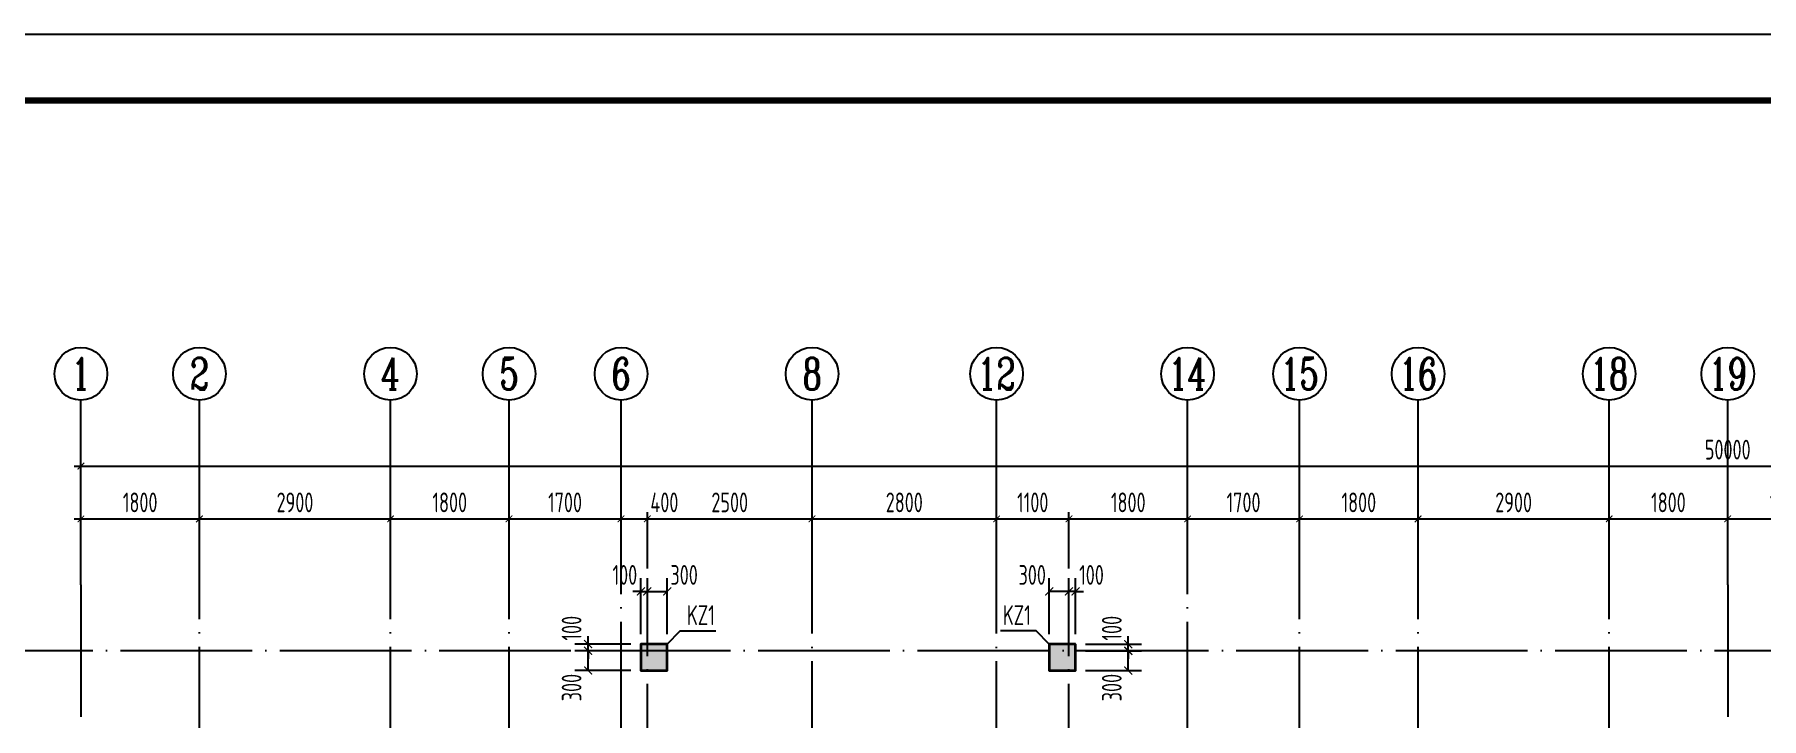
# Model space of a CAD drawing. Extents: x -1058961 to 23600, y -449123 to 2751847.
# Drawn here: x -446463 to -420248, y 36710 to 47080 of the extents above; entities that cross this region are included whole.
import ezdxf
from ezdxf.enums import TextEntityAlignment as Align

# ---------------------------------------------------------------- set-up
doc = ezdxf.new("R2010")
doc.units = 0
doc.header["$LTSCALE"] = 1000
doc.linetypes.add('DOTE', pattern=[2.42, 2, -0.2, 0.02, -0.2])
doc.layers.get('0').update_dxf_attribs({"linetype": 'CONTINUOUS'})
doc.layers.get('DEFPOINTS').update_dxf_attribs({"linetype": 'CONTINUOUS'})
for name, color, linetype in [('-TK', 7, 'CONTINUOUS'), ('A-AXIS', 1, 'CONTINUOUS'), ('A-DOTE', 10, 'DOTE'), ('AXIS_NUM', 7, 'CONTINUOUS'), ('COLU_DE_TEXT', 7, 'CONTINUOUS'), ('LABEL', 1, 'CONTINUOUS'), ('S-Q墙标注', 3, 'CONTINUOUS'), ('S-X详图填充', 252, 'CONTINUOUS'), ('S-X详图实线', 4, 'CONTINUOUS'), ('S-Y一般标注', 3, 'CONTINUOUS'), ('S-Z柱实线', 6, 'CONTINUOUS')]:
    doc.layers.add(name, color=color, linetype=linetype)
doc.layers.add('PUB_HATCH', color=8, linetype='CONTINUOUS', lineweight=9)
doc.styles.add('TSSD_Axis', font='complex.shx', dxfattribs={"width": 0.7, "bigfont": 'hztxt.shx'})
doc.styles.add('TSSD_DIMENSION', font='Tssdeng.shx', dxfattribs={"width": 0.7, "bigfont": 'tssdchn.shx'})
doc.styles.add('TSSD_REIN', font='tssdeng.shx', dxfattribs={"width": 0.7, "height": 300, "bigfont": 'tssdchn.shx'})
doc.styles.add('结构文字', font='zstxt.shx', dxfattribs={"width": 0.7, "bigfont": 'zshz.shx'})
doc.dimstyles.new('STRUCK', dxfattribs={"dimtxt": 400, "dimasz": 121, "dimexe": 200, "dimexo": 150, "dimgap": 115, "dimtad": 1, "dimdec": 0, "dimdsep": 46, "dimtxsty": '结构文字', "dimblk": 'ARCHTICK', "dimcen": 400, "dimclrd": 3, "dimclre": 3, "dimclrt": 7, "dimadec": 0, "dimazin": 0, "dimtfac": 1, "dimtdec": 0, "dimtix": 1, "dimtmove": 2, "dimatfit": 3, "dimldrblk": '_DIMX', "dimfxl": 0, "dimtolj": 1, "dimtzin": 0, "dimarcsym": 0})
doc.dimstyles.new('TSSD_100_100', dxfattribs={"dimtxt": 300, "dimasz": 100, "dimexe": 100, "dimexo": 250, "dimgap": 100, "dimtad": 1, "dimdec": 0, "dimzin": 0, "dimdsep": 46, "dimtxsty": 'TSSD_DIMENSION', "dimblk": 'ARCHTICK', "dimcen": 0, "dimdle": 100, "dimclrt": 7, "dimadec": 0, "dimazin": 0, "dimtfac": 1, "dimtdec": 0, "dimtix": 1, "dimtmove": 2, "dimatfit": 3, "dimldrblk": 'ARCHTICK', "dimfxl": 0, "dimtolj": 1, "dimtzin": 0, "dimarcsym": 0})

# ---------------------------------------------------------------- blocks, each defined once
blk = doc.blocks.new('A1')
blk.add_lwpolyline([(0, 59400), (0, 0), (84100, 0), (84100, 59400)], close=True)
at = {"const_width": 100}
blk.add_lwpolyline([(2500, 58400), (2500, 1000), (83100, 1000), (83100, 58400)], close=True, dxfattribs=at)
blk = doc.blocks.new('ts_axno')
at = {"color": 0, "linetype": 'ByBlock', "lineweight": -2}
blk.add_circle((0, 0), 0.5, dxfattribs=at)
at = {"color": 0, "linetype": 'ByBlock', "lineweight": -2, "style": 'TSSD_Axis', "width": 0.7}
blk.add_attdef('A', text='', height=0.6, dxfattribs=at).set_placement((0, 0), align=Align.MIDDLE_CENTER)
blk = doc.blocks.new('_ArchTick')
at = {"color": 0, "linetype": 'ByBlock', "const_width": 0.15}
blk.add_lwpolyline([(-0.5, -0.5), (0.5, 0.5)], dxfattribs=at)
blk = doc.blocks.new('*D3125')
at = {"layer": 'DEFPOINTS', "color": 0}
for p in [(6400, 22100), (4600, 21100), (6400, 21100)]:
    blk.add_point(p, dxfattribs=at)
at = {"layer": 'S-Y一般标注', "color": 0, "lineweight": -2}
for p, q in [((4500, 22100), (6500, 22100)), ((4600, 21350), (4600, 22200)), ((6400, 21350), (6400, 22200))]:
    blk.add_line(p, q, dxfattribs=at)
at = {"layer": 'S-Y一般标注', "color": 0, "lineweight": -2, "xscale": 100, "yscale": 100, "zscale": 100, "rotation": 180}
blk.add_blockref('_ArchTick', (4600, 22100), dxfattribs=at)
at = {"layer": 'S-Y一般标注', "color": 0, "lineweight": -2, "xscale": 100, "yscale": 100, "zscale": 100}
blk.add_blockref('_ArchTick', (6400, 22100), dxfattribs=at)
at = {"layer": 'S-Y一般标注', "color": 7, "insert": (5500, 22350), "char_height": 300, "attachment_point": 5, "style": 'TSSD_DIMENSION'}
blk.add_mtext('\\A1;1800', dxfattribs=at)
blk = doc.blocks.new('*D3126')
at = {"layer": 'DEFPOINTS', "color": 0}
for p in [(9300, 22100), (6400, 21100), (9300, 21100)]:
    blk.add_point(p, dxfattribs=at)
at = {"layer": 'S-Y一般标注', "color": 0, "lineweight": -2}
for p, q in [((6300, 22100), (9400, 22100)), ((6400, 21350), (6400, 22200)), ((9300, 21350), (9300, 22200))]:
    blk.add_line(p, q, dxfattribs=at)
at = {"layer": 'S-Y一般标注', "color": 0, "lineweight": -2, "xscale": 100, "yscale": 100, "zscale": 100, "rotation": 180}
blk.add_blockref('_ArchTick', (6400, 22100), dxfattribs=at)
at = {"layer": 'S-Y一般标注', "color": 0, "lineweight": -2, "xscale": 100, "yscale": 100, "zscale": 100}
blk.add_blockref('_ArchTick', (9300, 22100), dxfattribs=at)
at = {"layer": 'S-Y一般标注', "color": 7, "insert": (7850, 22350), "char_height": 300, "attachment_point": 5, "style": 'TSSD_DIMENSION'}
blk.add_mtext('\\A1;2900', dxfattribs=at)
blk = doc.blocks.new('*D3127')
at = {"layer": 'DEFPOINTS', "color": 0}
for p in [(11100, 22100), (9300, 21100), (11100, 21100)]:
    blk.add_point(p, dxfattribs=at)
at = {"layer": 'S-Y一般标注', "color": 0, "lineweight": -2}
for p, q in [((9200, 22100), (11200, 22100)), ((9300, 21350), (9300, 22200)), ((11100, 21350), (11100, 22200))]:
    blk.add_line(p, q, dxfattribs=at)
at = {"layer": 'S-Y一般标注', "color": 0, "lineweight": -2, "xscale": 100, "yscale": 100, "zscale": 100, "rotation": 180}
blk.add_blockref('_ArchTick', (9300, 22100), dxfattribs=at)
at = {"layer": 'S-Y一般标注', "color": 0, "lineweight": -2, "xscale": 100, "yscale": 100, "zscale": 100}
blk.add_blockref('_ArchTick', (11100, 22100), dxfattribs=at)
at = {"layer": 'S-Y一般标注', "color": 7, "insert": (10200, 22350), "char_height": 300, "attachment_point": 5, "style": 'TSSD_DIMENSION'}
blk.add_mtext('\\A1;1800', dxfattribs=at)
blk = doc.blocks.new('*D3128')
at = {"layer": 'DEFPOINTS', "color": 0}
for p in [(12800, 22100), (11100, 21100), (12800, 21100)]:
    blk.add_point(p, dxfattribs=at)
at = {"layer": 'S-Y一般标注', "color": 0, "lineweight": -2}
for p, q in [((11000, 22100), (12900, 22100)), ((11100, 21350), (11100, 22200)), ((12800, 21350), (12800, 22200))]:
    blk.add_line(p, q, dxfattribs=at)
at = {"layer": 'S-Y一般标注', "color": 0, "lineweight": -2, "xscale": 100, "yscale": 100, "zscale": 100, "rotation": 180}
blk.add_blockref('_ArchTick', (11100, 22100), dxfattribs=at)
at = {"layer": 'S-Y一般标注', "color": 0, "lineweight": -2, "xscale": 100, "yscale": 100, "zscale": 100}
blk.add_blockref('_ArchTick', (12800, 22100), dxfattribs=at)
at = {"layer": 'S-Y一般标注', "color": 7, "insert": (11950, 22350), "char_height": 300, "attachment_point": 5, "style": 'TSSD_DIMENSION'}
blk.add_mtext('\\A1;1700', dxfattribs=at)
blk = doc.blocks.new('*D3129')
at = {"layer": 'DEFPOINTS', "color": 0}
for p in [(13200, 22100), (12800, 21100), (13200, 21100)]:
    blk.add_point(p, dxfattribs=at)
at = {"layer": 'S-Y一般标注', "color": 0, "lineweight": -2}
for p, q in [((12700, 22100), (13300, 22100)), ((12800, 21350), (12800, 22200)), ((13200, 21350), (13200, 22200))]:
    blk.add_line(p, q, dxfattribs=at)
at = {"layer": 'S-Y一般标注', "color": 0, "lineweight": -2, "xscale": 100, "yscale": 100, "zscale": 100, "rotation": 180}
blk.add_blockref('_ArchTick', (12800, 22100), dxfattribs=at)
at = {"layer": 'S-Y一般标注', "color": 0, "lineweight": -2, "xscale": 100, "yscale": 100, "zscale": 100}
blk.add_blockref('_ArchTick', (13200, 22100), dxfattribs=at)
at = {"layer": 'S-Y一般标注', "color": 7, "insert": (13458, 22350), "char_height": 300, "attachment_point": 5, "style": 'TSSD_DIMENSION'}
blk.add_mtext('\\A1;400', dxfattribs=at)
blk = doc.blocks.new('*D3130')
at = {"layer": 'DEFPOINTS', "color": 0}
for p in [(18500, 22100), (15700, 21100), (18500, 21100)]:
    blk.add_point(p, dxfattribs=at)
at = {"layer": 'S-Y一般标注', "color": 0, "lineweight": -2}
for p, q in [((15600, 22100), (18600, 22100)), ((15700, 21350), (15700, 22200)), ((18500, 21350), (18500, 22200))]:
    blk.add_line(p, q, dxfattribs=at)
at = {"layer": 'S-Y一般标注', "color": 0, "lineweight": -2, "xscale": 100, "yscale": 100, "zscale": 100, "rotation": 180}
blk.add_blockref('_ArchTick', (15700, 22100), dxfattribs=at)
at = {"layer": 'S-Y一般标注', "color": 0, "lineweight": -2, "xscale": 100, "yscale": 100, "zscale": 100}
blk.add_blockref('_ArchTick', (18500, 22100), dxfattribs=at)
at = {"layer": 'S-Y一般标注', "color": 7, "insert": (17100, 22350), "char_height": 300, "attachment_point": 5, "style": 'TSSD_DIMENSION'}
blk.add_mtext('\\A1;2800', dxfattribs=at)
blk = doc.blocks.new('*D3131')
at = {"layer": 'DEFPOINTS', "color": 0}
for p in [(19600, 22100), (18500, 21100), (19600, 21100)]:
    blk.add_point(p, dxfattribs=at)
at = {"layer": 'S-Y一般标注', "color": 0, "lineweight": -2}
for p, q in [((18400, 22100), (19700, 22100)), ((18500, 21350), (18500, 22200)), ((19600, 21350), (19600, 22200))]:
    blk.add_line(p, q, dxfattribs=at)
at = {"layer": 'S-Y一般标注', "color": 0, "lineweight": -2, "xscale": 100, "yscale": 100, "zscale": 100, "rotation": 180}
blk.add_blockref('_ArchTick', (18500, 22100), dxfattribs=at)
at = {"layer": 'S-Y一般标注', "color": 0, "lineweight": -2, "xscale": 100, "yscale": 100, "zscale": 100}
blk.add_blockref('_ArchTick', (19600, 22100), dxfattribs=at)
at = {"layer": 'S-Y一般标注', "color": 7, "insert": (19050, 22350), "char_height": 300, "attachment_point": 5, "style": 'TSSD_DIMENSION'}
blk.add_mtext('\\A1;1100', dxfattribs=at)
blk = doc.blocks.new('*D3132')
at = {"layer": 'DEFPOINTS', "color": 0}
for p in [(23100, 22100), (21400, 21100), (23100, 21100)]:
    blk.add_point(p, dxfattribs=at)
at = {"layer": 'S-Y一般标注', "color": 0, "lineweight": -2}
for p, q in [((21300, 22100), (23200, 22100)), ((21400, 21350), (21400, 22200)), ((23100, 21350), (23100, 22200))]:
    blk.add_line(p, q, dxfattribs=at)
at = {"layer": 'S-Y一般标注', "color": 0, "lineweight": -2, "xscale": 100, "yscale": 100, "zscale": 100, "rotation": 180}
blk.add_blockref('_ArchTick', (21400, 22100), dxfattribs=at)
at = {"layer": 'S-Y一般标注', "color": 0, "lineweight": -2, "xscale": 100, "yscale": 100, "zscale": 100}
blk.add_blockref('_ArchTick', (23100, 22100), dxfattribs=at)
at = {"layer": 'S-Y一般标注', "color": 7, "insert": (22250, 22350), "char_height": 300, "attachment_point": 5, "style": 'TSSD_DIMENSION'}
blk.add_mtext('\\A1;1700', dxfattribs=at)
blk = doc.blocks.new('*D3133')
at = {"layer": 'DEFPOINTS', "color": 0}
for p in [(24900, 22100), (23100, 21100), (24900, 21100)]:
    blk.add_point(p, dxfattribs=at)
at = {"layer": 'S-Y一般标注', "color": 0, "lineweight": -2}
for p, q in [((23000, 22100), (25000, 22100)), ((23100, 21350), (23100, 22200)), ((24900, 21350), (24900, 22200))]:
    blk.add_line(p, q, dxfattribs=at)
at = {"layer": 'S-Y一般标注', "color": 0, "lineweight": -2, "xscale": 100, "yscale": 100, "zscale": 100, "rotation": 180}
blk.add_blockref('_ArchTick', (23100, 22100), dxfattribs=at)
at = {"layer": 'S-Y一般标注', "color": 0, "lineweight": -2, "xscale": 100, "yscale": 100, "zscale": 100}
blk.add_blockref('_ArchTick', (24900, 22100), dxfattribs=at)
at = {"layer": 'S-Y一般标注', "color": 7, "insert": (24000, 22350), "char_height": 300, "attachment_point": 5, "style": 'TSSD_DIMENSION'}
blk.add_mtext('\\A1;1800', dxfattribs=at)
blk = doc.blocks.new('*D3134')
at = {"layer": 'DEFPOINTS', "color": 0}
for p in [(27800, 22100), (24900, 21100), (27800, 21100)]:
    blk.add_point(p, dxfattribs=at)
at = {"layer": 'S-Y一般标注', "color": 0, "lineweight": -2}
for p, q in [((24800, 22100), (27900, 22100)), ((24900, 21350), (24900, 22200)), ((27800, 21350), (27800, 22200))]:
    blk.add_line(p, q, dxfattribs=at)
at = {"layer": 'S-Y一般标注', "color": 0, "lineweight": -2, "xscale": 100, "yscale": 100, "zscale": 100, "rotation": 180}
blk.add_blockref('_ArchTick', (24900, 22100), dxfattribs=at)
at = {"layer": 'S-Y一般标注', "color": 0, "lineweight": -2, "xscale": 100, "yscale": 100, "zscale": 100}
blk.add_blockref('_ArchTick', (27800, 22100), dxfattribs=at)
at = {"layer": 'S-Y一般标注', "color": 7, "insert": (26350, 22350), "char_height": 300, "attachment_point": 5, "style": 'TSSD_DIMENSION'}
blk.add_mtext('\\A1;2900', dxfattribs=at)
blk = doc.blocks.new('*D3135')
at = {"layer": 'DEFPOINTS', "color": 0}
for p in [(29600, 22100), (27800, 21100), (29600, 21100)]:
    blk.add_point(p, dxfattribs=at)
at = {"layer": 'S-Y一般标注', "color": 0, "lineweight": -2}
for p, q in [((27700, 22100), (29700, 22100)), ((27800, 21350), (27800, 22200)), ((29600, 21350), (29600, 22200))]:
    blk.add_line(p, q, dxfattribs=at)
at = {"layer": 'S-Y一般标注', "color": 0, "lineweight": -2, "xscale": 100, "yscale": 100, "zscale": 100, "rotation": 180}
blk.add_blockref('_ArchTick', (27800, 22100), dxfattribs=at)
at = {"layer": 'S-Y一般标注', "color": 0, "lineweight": -2, "xscale": 100, "yscale": 100, "zscale": 100}
blk.add_blockref('_ArchTick', (29600, 22100), dxfattribs=at)
at = {"layer": 'S-Y一般标注', "color": 7, "insert": (28700, 22350), "char_height": 300, "attachment_point": 5, "style": 'TSSD_DIMENSION'}
blk.add_mtext('\\A1;1800', dxfattribs=at)
blk = doc.blocks.new('*D3136')
at = {"layer": 'DEFPOINTS', "color": 0}
for p in [(31400, 22100), (29600, 21100), (31400, 21100)]:
    blk.add_point(p, dxfattribs=at)
at = {"layer": 'S-Y一般标注', "color": 0, "lineweight": -2}
for p, q in [((29500, 22100), (31500, 22100)), ((29600, 21350), (29600, 22200)), ((31400, 21350), (31400, 22200))]:
    blk.add_line(p, q, dxfattribs=at)
at = {"layer": 'S-Y一般标注', "color": 0, "lineweight": -2, "xscale": 100, "yscale": 100, "zscale": 100, "rotation": 180}
blk.add_blockref('_ArchTick', (29600, 22100), dxfattribs=at)
at = {"layer": 'S-Y一般标注', "color": 0, "lineweight": -2, "xscale": 100, "yscale": 100, "zscale": 100}
blk.add_blockref('_ArchTick', (31400, 22100), dxfattribs=at)
at = {"layer": 'S-Y一般标注', "color": 7, "insert": (30500, 22350), "char_height": 300, "attachment_point": 5, "style": 'TSSD_DIMENSION'}
blk.add_mtext('\\A1;1800', dxfattribs=at)
blk = doc.blocks.new('*D3147')
at = {"layer": 'DEFPOINTS', "color": 0}
for p in [(54600, 22900), (4600, 21100), (54600, 21100)]:
    blk.add_point(p, dxfattribs=at)
at = {"layer": 'S-Y一般标注', "color": 0, "lineweight": -2}
for p, q in [((4500, 22900), (54700, 22900)), ((4600, 21350), (4600, 23000)), ((54600, 21350), (54600, 23000))]:
    blk.add_line(p, q, dxfattribs=at)
at = {"layer": 'S-Y一般标注', "color": 0, "lineweight": -2, "xscale": 100, "yscale": 100, "zscale": 100, "rotation": 180}
blk.add_blockref('_ArchTick', (4600, 22900), dxfattribs=at)
at = {"layer": 'S-Y一般标注', "color": 0, "lineweight": -2, "xscale": 100, "yscale": 100, "zscale": 100}
blk.add_blockref('_ArchTick', (54600, 22900), dxfattribs=at)
at = {"layer": 'S-Y一般标注', "color": 7, "insert": (29600, 23150), "char_height": 300, "attachment_point": 5, "style": 'TSSD_DIMENSION'}
blk.add_mtext('\\A1;50000', dxfattribs=at)
blk = doc.blocks.new('*D3160')
at = {"layer": 'DEFPOINTS', "color": 0}
for p in [(15700, 22100), (13200, 21100), (15700, 21100)]:
    blk.add_point(p, dxfattribs=at)
at = {"layer": 'S-Y一般标注', "color": 0, "lineweight": -2}
for p, q in [((13100, 22100), (15800, 22100)), ((13200, 21350), (13200, 22200)), ((15700, 21350), (15700, 22200))]:
    blk.add_line(p, q, dxfattribs=at)
at = {"layer": 'S-Y一般标注', "color": 0, "lineweight": -2, "xscale": 100, "yscale": 100, "zscale": 100, "rotation": 180}
blk.add_blockref('_ArchTick', (13200, 22100), dxfattribs=at)
at = {"layer": 'S-Y一般标注', "color": 0, "lineweight": -2, "xscale": 100, "yscale": 100, "zscale": 100}
blk.add_blockref('_ArchTick', (15700, 22100), dxfattribs=at)
at = {"layer": 'S-Y一般标注', "color": 7, "insert": (14450, 22350), "char_height": 300, "attachment_point": 5, "style": 'TSSD_DIMENSION'}
blk.add_mtext('\\A1;2500', dxfattribs=at)
blk = doc.blocks.new('*D3161')
at = {"layer": 'DEFPOINTS', "color": 0}
for p in [(21400, 22100), (19600, 21100), (21400, 21100)]:
    blk.add_point(p, dxfattribs=at)
at = {"layer": 'S-Y一般标注', "color": 0, "lineweight": -2}
for p, q in [((19500, 22100), (21500, 22100)), ((19600, 21350), (19600, 22200)), ((21400, 21350), (21400, 22200))]:
    blk.add_line(p, q, dxfattribs=at)
at = {"layer": 'S-Y一般标注', "color": 0, "lineweight": -2, "xscale": 100, "yscale": 100, "zscale": 100, "rotation": 180}
blk.add_blockref('_ArchTick', (19600, 22100), dxfattribs=at)
at = {"layer": 'S-Y一般标注', "color": 0, "lineweight": -2, "xscale": 100, "yscale": 100, "zscale": 100}
blk.add_blockref('_ArchTick', (21400, 22100), dxfattribs=at)
at = {"layer": 'S-Y一般标注', "color": 7, "insert": (20500, 22350), "char_height": 300, "attachment_point": 5, "style": 'TSSD_DIMENSION'}
blk.add_mtext('\\A1;1800', dxfattribs=at)
blk = doc.blocks.new('*D2936')
at = {"layer": 'DEFPOINTS', "color": 0}
for p in [(-438060, 37836), (-437260, 37836), (-437260, 37736)]:
    blk.add_point(p, dxfattribs=at)
at = {"layer": 'S-Q墙标注', "color": 3, "lineweight": -2}
for p, q in [((-437410, 37836), (-438260, 37836)), ((-438060, 37836), (-438060, 37957)), ((-438060, 37736), (-438060, 37836)), ((-437410, 37736), (-438260, 37736)), ((-438060, 37736), (-438060, 37615))]:
    blk.add_line(p, q, dxfattribs=at)
at = {"layer": 'S-Q墙标注', "color": 3, "lineweight": -2, "xscale": 121, "yscale": 121, "zscale": 121}
for p, rotation in [((-438060, 37836), 270), ((-438060, 37736), 90)]:
    blk.add_blockref('_ArchTick', p, dxfattribs=dict(at, rotation=rotation))
at = {"layer": 'S-Q墙标注', "color": 7, "insert": (-438310, 38078), "char_height": 300, "attachment_point": 5, "rotation": 90, "style": 'TSSD_REIN'}
blk.add_mtext('\\A1;100', dxfattribs=at)
blk = doc.blocks.new('_DIMX')
blk.add_line((-150, 0), (150, 0))
at = {"const_width": 50}
blk.add_lwpolyline([(-70, -70), (70, 70)], dxfattribs=at)
blk = doc.blocks.new('*D2937')
at = {"layer": 'DEFPOINTS', "color": 0}
for p in [(-438060, 37736), (-437260, 37736), (-437260, 37436)]:
    blk.add_point(p, dxfattribs=at)
at = {"layer": 'S-Q墙标注', "color": 3, "lineweight": -2}
for p, q in [((-437410, 37736), (-438260, 37736)), ((-438060, 37436), (-438060, 37736)), ((-437410, 37436), (-438260, 37436))]:
    blk.add_line(p, q, dxfattribs=at)
at = {"layer": 'S-Q墙标注', "color": 3, "lineweight": -2, "xscale": 121, "yscale": 121, "zscale": 121}
for p, rotation in [((-438060, 37736), 90), ((-438060, 37436), 270)]:
    blk.add_blockref('_ArchTick', p, dxfattribs=dict(at, rotation=rotation))
at = {"layer": 'S-Q墙标注', "color": 7, "insert": (-438310, 37178), "char_height": 300, "attachment_point": 5, "rotation": 90, "style": 'TSSD_REIN'}
blk.add_mtext('\\A1;300', dxfattribs=at)
blk = doc.blocks.new('*D2940')
at = {"layer": 'DEFPOINTS', "color": 0}
for p in [(-436860, 38636), (-437160, 37836), (-436860, 37836)]:
    blk.add_point(p, dxfattribs=at)
at = {"layer": 'S-Q墙标注', "color": 3, "lineweight": -2}
for p, q in [((-437160, 37986), (-437160, 38836)), ((-436860, 37986), (-436860, 38836)), ((-437160, 38636), (-436860, 38636))]:
    blk.add_line(p, q, dxfattribs=at)
at = {"layer": 'S-Q墙标注', "color": 3, "lineweight": -2, "xscale": 121, "yscale": 121, "zscale": 121, "rotation": 180}
blk.add_blockref('_ArchTick', (-437160, 38636), dxfattribs=at)
at = {"layer": 'S-Q墙标注', "color": 3, "lineweight": -2, "xscale": 121, "yscale": 121, "zscale": 121}
blk.add_blockref('_ArchTick', (-436860, 38636), dxfattribs=at)
at = {"layer": 'S-Q墙标注', "color": 7, "insert": (-436602, 38886), "char_height": 300, "attachment_point": 5, "style": 'TSSD_REIN'}
blk.add_mtext('\\A1;300', dxfattribs=at)
blk = doc.blocks.new('*D2942')
at = {"layer": 'DEFPOINTS', "color": 0}
for p in [(-430660, 37836), (-429860, 37836), (-430660, 37736)]:
    blk.add_point(p, dxfattribs=at)
at = {"layer": 'S-Q墙标注', "color": 3, "lineweight": -2}
for p, q in [((-430510, 37836), (-429660, 37836)), ((-429860, 37836), (-429860, 37957)), ((-429860, 37736), (-429860, 37836)), ((-430510, 37736), (-429660, 37736)), ((-429860, 37736), (-429860, 37615))]:
    blk.add_line(p, q, dxfattribs=at)
at = {"layer": 'S-Q墙标注', "color": 3, "lineweight": -2, "xscale": 121, "yscale": 121, "zscale": 121}
for p, rotation in [((-429860, 37836), 270), ((-429860, 37736), 90)]:
    blk.add_blockref('_ArchTick', p, dxfattribs=dict(at, rotation=rotation))
at = {"layer": 'S-Q墙标注', "color": 7, "insert": (-430110, 38078), "char_height": 300, "attachment_point": 5, "rotation": 90, "style": 'TSSD_REIN'}
blk.add_mtext('\\A1;100', dxfattribs=at)
blk = doc.blocks.new('*D2943')
at = {"layer": 'DEFPOINTS', "color": 0}
for p in [(-430660, 37736), (-429860, 37736), (-430660, 37436)]:
    blk.add_point(p, dxfattribs=at)
at = {"layer": 'S-Q墙标注', "color": 3, "lineweight": -2}
for p, q in [((-430510, 37736), (-429660, 37736)), ((-429860, 37436), (-429860, 37736)), ((-430510, 37436), (-429660, 37436))]:
    blk.add_line(p, q, dxfattribs=at)
at = {"layer": 'S-Q墙标注', "color": 3, "lineweight": -2, "xscale": 121, "yscale": 121, "zscale": 121}
for p, rotation in [((-429860, 37736), 90), ((-429860, 37436), 270)]:
    blk.add_blockref('_ArchTick', p, dxfattribs=dict(at, rotation=rotation))
at = {"layer": 'S-Q墙标注', "color": 7, "insert": (-430110, 37178), "char_height": 300, "attachment_point": 5, "rotation": 90, "style": 'TSSD_REIN'}
blk.add_mtext('\\A1;300', dxfattribs=at)
blk = doc.blocks.new('*D2946')
at = {"layer": 'DEFPOINTS', "color": 0}
for p in [(-431060, 38636), (-431060, 37836), (-430760, 37836)]:
    blk.add_point(p, dxfattribs=at)
at = {"layer": 'S-Q墙标注', "color": 3, "lineweight": -2}
for p, q in [((-431060, 37986), (-431060, 38836)), ((-430760, 37986), (-430760, 38836)), ((-430760, 38636), (-431060, 38636))]:
    blk.add_line(p, q, dxfattribs=at)
at = {"layer": 'S-Q墙标注', "color": 3, "lineweight": -2, "xscale": 121, "yscale": 121, "zscale": 121, "rotation": 180}
blk.add_blockref('_ArchTick', (-431060, 38636), dxfattribs=at)
at = {"layer": 'S-Q墙标注', "color": 3, "lineweight": -2, "xscale": 121, "yscale": 121, "zscale": 121}
blk.add_blockref('_ArchTick', (-430760, 38636), dxfattribs=at)
at = {"layer": 'S-Q墙标注', "color": 7, "insert": (-431318, 38886), "char_height": 300, "attachment_point": 5, "style": 'TSSD_REIN'}
blk.add_mtext('\\A1;300', dxfattribs=at)
blk = doc.blocks.new('A$C028C60F5')
at = {"color": 6}
blk.add_lwpolyline([(400, 0), (0, 0), (0, -400), (400, -400)], close=True, dxfattribs=at)
at = {"layer": 'PUB_HATCH'}
blk.add_solid([(0, -400), (400, -400), (0, 0), (400, 0)], dxfattribs=at)
blk = doc.blocks.new('A$C3EFA6995')
for p in [(9700, 100), (9700, -2400), (15900, -2400)]:
    blk.add_blockref('A$C028C60F5', p)
at = {"xscale": -1}
blk.add_blockref('A$C028C60F5', (16300, 100), dxfattribs=at)
blk = doc.blocks.new('*D2927')
at = {"layer": 'DEFPOINTS', "color": 0}
for p in [(-437160, 38636), (-437260, 37836), (-437160, 37836)]:
    blk.add_point(p, dxfattribs=at)
at = {"layer": 'S-Q墙标注', "color": 3, "lineweight": -2}
for p, q in [((-437260, 37986), (-437260, 38836)), ((-437160, 37986), (-437160, 38836)), ((-437260, 38636), (-437381, 38636)), ((-437260, 38636), (-437160, 38636)), ((-437160, 38636), (-437039, 38636))]:
    blk.add_line(p, q, dxfattribs=at)
at = {"layer": 'S-Q墙标注', "color": 3, "lineweight": -2, "xscale": 121, "yscale": 121, "zscale": 121}
blk.add_blockref('_ArchTick', (-437260, 38636), dxfattribs=at)
at = {"layer": 'S-Q墙标注', "color": 3, "lineweight": -2, "xscale": 121, "yscale": 121, "zscale": 121, "rotation": 180}
blk.add_blockref('_ArchTick', (-437160, 38636), dxfattribs=at)
at = {"layer": 'S-Q墙标注', "color": 7, "insert": (-437502, 38886), "char_height": 300, "attachment_point": 5, "style": 'TSSD_REIN'}
blk.add_mtext('\\A1;100', dxfattribs=at)
blk = doc.blocks.new('*D2929')
at = {"layer": 'DEFPOINTS', "color": 0}
for p in [(-430760, 38636), (-430760, 37836), (-430660, 37836)]:
    blk.add_point(p, dxfattribs=at)
at = {"layer": 'S-Q墙标注', "color": 3, "lineweight": -2}
for p, q in [((-430760, 37986), (-430760, 38836)), ((-430660, 37986), (-430660, 38836)), ((-430760, 38636), (-430881, 38636)), ((-430660, 38636), (-430760, 38636)), ((-430660, 38636), (-430539, 38636))]:
    blk.add_line(p, q, dxfattribs=at)
at = {"layer": 'S-Q墙标注', "color": 3, "lineweight": -2, "xscale": 121, "yscale": 121, "zscale": 121}
blk.add_blockref('_ArchTick', (-430760, 38636), dxfattribs=at)
at = {"layer": 'S-Q墙标注', "color": 3, "lineweight": -2, "xscale": 121, "yscale": 121, "zscale": 121, "rotation": 180}
blk.add_blockref('_ArchTick', (-430660, 38636), dxfattribs=at)
at = {"layer": 'S-Q墙标注', "color": 7, "insert": (-430418, 38886), "char_height": 300, "attachment_point": 5, "style": 'TSSD_REIN'}
blk.add_mtext('\\A1;100', dxfattribs=at)
blk = doc.blocks.new('20210726.16350016')
at = {"layer": 'A-AXIS'}
for p, q in [((4600, 21100), (4600, 23900)), ((6400, 21100), (6400, 23900)), ((9300, 21100), (9300, 23900)), ((11100, 21100), (11100, 23900)), ((12800, 21100), (12800, 23900)), ((15700, 21100), (15700, 23900)), ((18500, 21100), (18500, 23900)), ((21400, 21100), (21400, 23900)), ((23100, 21100), (23100, 23900)), ((24900, 21100), (24900, 23900)), ((27800, 21100), (27800, 23900)), ((29600, 21100), (29600, 23900))]:
    blk.add_line(p, q, dxfattribs=at)
at = {"layer": 'A-DOTE'}
for p, q in [((4600, 21100), (4600, 3600)), ((6400, 10900), (6400, 21100)), ((9300, 10900), (9300, 21100)), ((11100, 10900), (11100, 21100)), ((12800, 13700), (12800, 21100)), ((13200, 17600), (13200, 21100)), ((15700, 13100.3), (15700, 21100)), ((18500, 13100.3), (18500, 21100)), ((19600, 17600), (19600, 21100)), ((21400, 13700), (21400, 21100)), ((23100, 10900), (23100, 21100)), ((24900, 10900), (24900, 21100)), ((27800, 10900), (27800, 21100)), ((29600, 21100), (29600, 3600)), ((55600, 20100), (3600, 20100))]:
    blk.add_line(p, q, dxfattribs=at)
at = {"layer": 'A-AXIS'}
ref = blk.add_blockref('ts_axno', (4600, 24300), dxfattribs=dict(at, xscale=800, yscale=800, zscale=800))
ref.add_attrib('1', '1', dxfattribs={"layer": 'AXIS_NUM', "height": 480, "style": 'TSSD_Axis', "width": 0.7}).set_placement((4600, 24300), align=Align.MIDDLE_CENTER)
ref = blk.add_blockref('ts_axno', (6400, 24300), dxfattribs=dict(at, xscale=800, yscale=800, zscale=800))
ref.add_attrib('2', '2', dxfattribs={"layer": 'AXIS_NUM', "height": 480, "style": 'TSSD_Axis', "width": 0.7}).set_placement((6400, 24300), align=Align.MIDDLE_CENTER)
ref = blk.add_blockref('ts_axno', (9300, 24300), dxfattribs=dict(at, xscale=800, yscale=800, zscale=800))
ref.add_attrib('3', '4', dxfattribs={"layer": 'AXIS_NUM', "height": 480, "style": 'TSSD_Axis', "width": 0.7}).set_placement((9300, 24300), align=Align.MIDDLE_CENTER)
ref = blk.add_blockref('ts_axno', (11100, 24300), dxfattribs=dict(at, xscale=800, yscale=800, zscale=800))
ref.add_attrib('4', '5', dxfattribs={"layer": 'AXIS_NUM', "height": 480, "style": 'TSSD_Axis', "width": 0.7}).set_placement((11100, 24300), align=Align.MIDDLE_CENTER)
ref = blk.add_blockref('ts_axno', (12800, 24300), dxfattribs=dict(at, xscale=800, yscale=800, zscale=800))
ref.add_attrib('5', '6', dxfattribs={"layer": 'AXIS_NUM', "height": 480, "style": 'TSSD_Axis', "width": 0.7}).set_placement((12800, 24300), align=Align.MIDDLE_CENTER)
ref = blk.add_blockref('ts_axno', (15700, 24300), dxfattribs=dict(at, xscale=800, yscale=800, zscale=800))
ref.add_attrib('6', '8', dxfattribs={"layer": 'AXIS_NUM', "height": 480, "style": 'TSSD_Axis', "width": 0.7}).set_placement((15700, 24300), align=Align.MIDDLE_CENTER)
ref = blk.add_blockref('ts_axno', (18500, 24300), dxfattribs=dict(at, xscale=800, yscale=800, zscale=800))
ref.add_attrib('7', '12', dxfattribs={"layer": 'AXIS_NUM', "height": 480, "style": 'TSSD_Axis', "width": 0.7}).set_placement((18500, 24300), align=Align.MIDDLE_CENTER)
ref = blk.add_blockref('ts_axno', (21400, 24300), dxfattribs=dict(at, xscale=800, yscale=800, zscale=800))
ref.add_attrib('8', '14', dxfattribs={"layer": 'AXIS_NUM', "height": 480, "style": 'TSSD_Axis', "width": 0.7}).set_placement((21400, 24300), align=Align.MIDDLE_CENTER)
ref = blk.add_blockref('ts_axno', (23100, 24300), dxfattribs=dict(at, xscale=800, yscale=800, zscale=800))
ref.add_attrib('9', '15', dxfattribs={"layer": 'AXIS_NUM', "height": 480, "style": 'TSSD_Axis', "width": 0.7}).set_placement((23100, 24300), align=Align.MIDDLE_CENTER)
ref = blk.add_blockref('ts_axno', (24900, 24300), dxfattribs=dict(at, xscale=800, yscale=800, zscale=800))
ref.add_attrib('10', '16', dxfattribs={"layer": 'AXIS_NUM', "height": 480, "style": 'TSSD_Axis', "width": 0.7}).set_placement((24900, 24300), align=Align.MIDDLE_CENTER)
ref = blk.add_blockref('ts_axno', (27800, 24300), dxfattribs=dict(at, xscale=800, yscale=800, zscale=800))
ref.add_attrib('11', '18', dxfattribs={"layer": 'AXIS_NUM', "height": 480, "style": 'TSSD_Axis', "width": 0.7}).set_placement((27800, 24300), align=Align.MIDDLE_CENTER)
ref = blk.add_blockref('ts_axno', (29600, 24300), dxfattribs=dict(at, xscale=800, yscale=800, zscale=800))
ref.add_attrib('12', '19', dxfattribs={"layer": 'AXIS_NUM', "height": 480, "style": 'TSSD_Axis', "width": 0.7}).set_placement((29600, 24300), align=Align.MIDDLE_CENTER)
at = {"layer": 'S-Y一般标注'}
for base, p1, p2, picture, middle in [((54600, 22900), (4600, 21100), (54600, 21100), '*D3147', (29600, 23150)), ((6400, 22100), (4600, 21100), (6400, 21100), '*D3125', (5500, 22350)), ((9300, 22100), (6400, 21100), (9300, 21100), '*D3126', (7850, 22350)), ((11100, 22100), (9300, 21100), (11100, 21100), '*D3127', (10200, 22350)), ((12800, 22100), (11100, 21100), (12800, 21100), '*D3128', (11950, 22350)), ((15700, 22100), (13200, 21100), (15700, 21100), '*D3160', (14450, 22350)), ((18500, 22100), (15700, 21100), (18500, 21100), '*D3130', (17100, 22350)), ((19600, 22100), (18500, 21100), (19600, 21100), '*D3131', (19050, 22350)), ((21400, 22100), (19600, 21100), (21400, 21100), '*D3161', (20500, 22350)), ((23100, 22100), (21400, 21100), (23100, 21100), '*D3132', (22250, 22350)), ((24900, 22100), (23100, 21100), (24900, 21100), '*D3133', (24000, 22350)), ((27800, 22100), (24900, 21100), (27800, 21100), '*D3134', (26350, 22350)), ((29600, 22100), (27800, 21100), (29600, 21100), '*D3135', (28700, 22350)), ((31400, 22100), (29600, 21100), (31400, 21100), '*D3136', (30500, 22350))]:
    dim = blk.add_linear_dim(base=base, p1=p1, p2=p2, dimstyle='TSSD_100_100', dxfattribs=at)
    dim.commit()
    dim.dimension.update_dxf_attribs({"geometry": picture, "text_midpoint": middle})
dim = blk.add_linear_dim(base=(13200, 22100), p1=(12800, 21100), p2=(13200, 21100), dimstyle='TSSD_100_100', dxfattribs=at)
dim.commit()
dim.dimension.update_dxf_attribs({"geometry": '*D3129', "text_midpoint": (13458.1, 22350), "dimtype": 160})

msp = doc.modelspace()

# ---------------------------------------------------------------- hatches: boundary and pattern name
at = {"layer": 'S-X详图填充'}
h = msp.add_hatch(color=256, dxfattribs=at)
h.dxf.hatch_style = 1
h.paths.add_polyline_path([(-436859.93, 37836.09), (-437259.93, 37836.09), (-437259.93, 37436.09), (-436859.93, 37436.09)])
h = msp.add_hatch(color=256, dxfattribs=at)
h.dxf.hatch_style = 1
h.paths.add_polyline_path([(-430659.95, 37836.09), (-431059.95, 37836.09), (-431059.95, 37436.09), (-430659.95, 37436.09)])

# ---------------------------------------------------------------- linework, layer by layer
at = {"layer": 'LABEL'}
for points in [[(-436859.93, 37836.09), (-436659.93, 38036.09), (-436120.98, 38036.09)], [(-431059.97, 37836.09), (-431259.97, 38036.09), (-431798.92, 38036.09)]]:
    msp.add_lwpolyline(points, dxfattribs=at)
at = {"layer": 'S-X详图实线'}
for points in [[(-436859.93, 37836.09), (-437259.93, 37836.09), (-437259.93, 37436.09), (-436859.93, 37436.09), (-436859.93, 37836.09)], [(-430659.95, 37836.09), (-431059.95, 37836.09), (-431059.95, 37436.09), (-430659.95, 37436.09), (-430659.95, 37836.09)]]:
    msp.add_lwpolyline(points, close=True, dxfattribs=at)
at = {"layer": 'S-Z柱实线', "lineweight": 35}
for points in [[(-436859.92, 37836.07), (-437259.92, 37836.07), (-437259.92, 37436.07), (-436859.92, 37436.07)], [(-430659.93, 37836.07), (-431059.93, 37836.07), (-431059.93, 37436.07), (-430659.93, 37436.07)]]:
    msp.add_lwpolyline(points, close=True, dxfattribs=at)

# ---------------------------------------------------------------- block references
at = {"layer": '-TK'}
msp.add_blockref('A1', (-459602.31, -12319.87), dxfattribs=at)
msp.add_blockref('A$C3EFA6995', (-446959.92, 37736.07))
at = {"layer": 'A-DOTE'}
msp.add_blockref('20210726.16350016', (-450359.92, 17636.02), dxfattribs=at)

# ---------------------------------------------------------------- texts
at = {"layer": 'COLU_DE_TEXT', "style": 'TSSD_REIN', "width": 0.7}
for p in [(-436559.93, 38036.09), (-431763.81, 38036.09)]:
    msp.add_text('KZ1', height=300, dxfattribs=at).set_placement(p, align=Align.BOTTOM_LEFT)

# ---------------------------------------------------------------- dimensions: what is measured, and where the dimension line sits
at = {"layer": 'S-Q墙标注'}
for base, p1, p2, picture, middle in [((-437159.92, 38636.07), (-437259.91, 37836.07), (-437159.92, 37836.07), '*D2927', (-437501.84, 38886.07)), ((-436859.93, 38636.07), (-437159.92, 37836.07), (-436859.93, 37836.09), '*D2940', (-436601.86, 38886.07))]:
    dim = msp.add_linear_dim(base=base, p1=p1, p2=p2, dimstyle='STRUCK', override={"dimtxt": 300, "dimgap": 100, "dimtxsty": 'TSSD_REIN'}, dxfattribs=at)
    dim.commit()
    dim.dimension.update_dxf_attribs({"geometry": picture, "text_midpoint": middle, "dimtype": 160})
for base, p1, p2, angle, picture, middle in [((-431059.97, 38636.07), (-430759.92, 37836.07), (-431059.97, 37836.09), 180, '*D2946', (-431318.04, 38886.07)), ((-430759.92, 38636.07), (-430659.94, 37836.07), (-430759.92, 37836.07), 180, '*D2929', (-430418.02, 38886.07)), ((-438059.91, 37836.07), (-437259.91, 37736.07), (-437259.91, 37836.07), 90, '*D2936', (-438309.91, 38078)), ((-429859.94, 37836.07), (-430659.94, 37736.07), (-430659.94, 37836.07), 90, '*D2942', (-430109.94, 38078)), ((-438059.91, 37736.07), (-437259.91, 37436.07), (-437259.91, 37736.07), 90, '*D2937', (-438309.91, 37177.99)), ((-429859.94, 37736.07), (-430659.94, 37436.07), (-430659.94, 37736.07), 90, '*D2943', (-430109.94, 37177.99))]:
    dim = msp.add_linear_dim(base=base, p1=p1, p2=p2, angle=angle, dimstyle='STRUCK', override={"dimtxt": 300, "dimgap": 100, "dimtxsty": 'TSSD_REIN'}, dxfattribs=at)
    dim.commit()
    dim.dimension.update_dxf_attribs({"geometry": picture, "text_midpoint": middle, "dimtype": 160})

doc.saveas('drawing.dxf')
